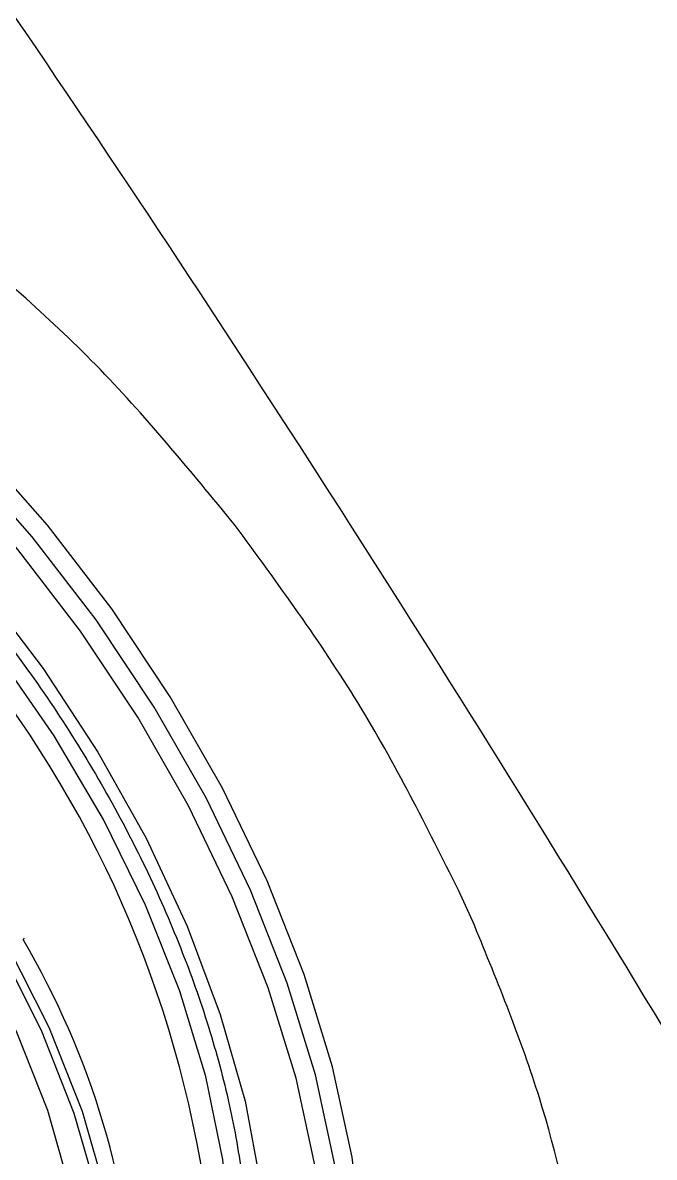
# Model space of a CAD drawing. Extents: x 400 to 501, y 484 to 634.
# Drawn here: x 469.847 to 470.565, y 560.006 to 561.297 of the extents above; entities that cross this region are included whole.
import ezdxf

# ---------------------------------------------------------------- set-up
doc = ezdxf.new("R2010")
doc.units = 0
doc.header["$MEASUREMENT"] = 0
doc.layers.add('DIM', color=3, linetype='Continuous')
doc.layers.add('GEOMETRY', color=3, linetype='Continuous', lineweight=25)

# ---------------------------------------------------------------- blocks, each defined once
blk = doc.blocks.new('2026 GRANDEE')
at = {"layer": 'GEOMETRY', "ltscale": 16}
for p, q in [((19.9361, -36.5703), (19.918, -36.5303)), ((19.4243, -36.585), (19.4232, -36.5864))]:
    blk.add_line(p, q, dxfattribs=at)
at = {"layer": 'GEOMETRY', "ltscale": 16, "flags": 128}
for points in [[(19.7509, -37.2595), (19.7809, -37.1906), (19.8008, -37.1124), (19.8101, -37.0261), (19.8089, -36.9329), (19.7971, -36.8342), (19.7749, -36.7315), (19.7425, -36.6262), (19.7006, -36.5199), (19.6497, -36.4142), (19.5904, -36.3105), (19.5238, -36.2103), (19.4508, -36.1153), (19.3724, -36.0266)], [(19.5054, -37.4331), (19.522, -37.4294), (19.5865, -37.4061), (19.6435, -37.3706), (19.6921, -37.3233), (19.7316, -37.265), (19.7615, -37.1966), (19.7812, -37.1189), (19.7905, -37.0331), (19.7893, -36.9406), (19.7775, -36.8426), (19.7554, -36.7405), (19.7233, -36.636), (19.6817, -36.5304), (19.6311, -36.4253), (19.5722, -36.3223), (19.5061, -36.2228), (19.4335, -36.1284), (19.3556, -36.0403)], [(19.7551, -36.8445), (19.7334, -36.7442), (19.7018, -36.6415), (19.6609, -36.5378), (19.6112, -36.4346), (19.5534, -36.3334), (19.4884, -36.2357), (19.4171, -36.1429), (19.3406, -36.0564)], [(19.3035, -36.1044), (19.3774, -36.1882), (19.446, -36.2783), (19.5082, -36.3732), (19.5631, -36.4714), (19.6097, -36.5714), (19.6473, -36.6717), (19.6754, -36.7705), (19.6934, -36.8665), (19.7012, -36.9579), (19.6985, -37.0436), (19.6855, -37.1219), (19.6623, -37.1918), (19.6293, -37.2522), (19.5871, -37.302), (19.5362, -37.3405), (19.4775, -37.3671), (19.4119, -37.3813), (19.3405, -37.383), (19.2643, -37.3721), (19.199, -37.3538)], [(19.6592, -36.9789), (19.659, -36.9266), (19.6501, -36.8366), (19.6308, -36.7423), (19.6014, -36.6453), (19.5624, -36.5473), (19.5145, -36.45), (19.4584, -36.3549), (19.3952, -36.2639), (19.3259, -36.1783)], [(19.2077, -36.3406), (19.2772, -36.4195), (19.3405, -36.5053), (19.3964, -36.5959), (19.4436, -36.6895), (19.4809, -36.7839), (19.5076, -36.8769), (19.5231, -36.9666), (19.527, -37.0509), (19.5193, -37.1279)], [(19.214, -36.3336), (19.2842, -36.4134), (19.3483, -36.5), (19.4048, -36.5917), (19.4524, -36.6863), (19.4902, -36.7816), (19.5172, -36.8757), (19.5328, -36.9664), (19.5368, -37.0516), (19.5289, -37.1294)], [(19.4859, -37.1073), (19.4939, -37.0346), (19.4908, -36.9546), (19.4764, -36.8694), (19.4511, -36.7809), (19.4156, -36.6911), (19.3706, -36.6021), (19.3171, -36.5159), (19.2565, -36.4346), (19.1901, -36.3599)]]:
    blk.add_lwpolyline(points, dxfattribs=at)
at = {"layer": 'GEOMETRY', "ltscale": 256}
for centre, radius, start, end in [((18.364, -37.0615), 1.2802, 8.0516, 39.5178), ((18.5939, -37.0719), 0.9609, 3.0536, 30.3475)]:
    blk.add_arc(centre, radius, start, end, dxfattribs=at)
at = {"layer": 'GEOMETRY'}
blk.add_open_spline([(22.8549, -37.2527), (22.752, -37.0366), (22.5465, -36.6052), (22.2045, -35.9782), (21.8472, -35.3643), (21.4715, -34.759), (21.0393, -34.1087), (20.5386, -33.4222), (19.9643, -32.7133), (19.3619, -32.0299), (18.9377, -31.5964), (18.7257, -31.3798)], degree=3, knots=[0, 0, 0, 0, 0.099571, 0.198831, 0.296972, 0.394904, 0.494931, 0.621506, 0.747921, 0.874044, 1, 1, 1, 1], dxfattribs=at)
at = {"layer": 'GEOMETRY', "ltscale": 16}
for points, knots in [([(18.4959, -34.318), (18.6224, -34.4714), (18.9184, -34.8419), (19.3292, -35.4053), (19.7301, -36.0088), (20.0865, -36.5762), (20.4248, -37.1454), (20.7395, -37.7142), (20.9259, -38.1001), (21.0186, -38.2922)], [0.2885969, 0.2885969, 0.2885969, 0.2885969, 0.3783244, 0.5025861, 0.6031449, 0.7053453, 0.8053814, 0.9031455, 1, 1, 1, 1]), ([(19.5752, -39.1144), (19.4737, -38.9216), (19.2746, -38.5438), (18.9512, -37.9998), (18.6234, -37.4859), (18.289, -36.996), (17.9176, -36.4831), (17.5035, -35.9458), (17.135, -35.4977), (16.9156, -35.2422), (16.8524, -35.1696)], [0, 0, 0, 0, 0.0554036, 0.1086248, 0.1594355, 0.2082825, 0.2567981, 0.3172163, 0.3769247, 0.4007728, 0.4007728, 0.4007728, 0.4007728]), ([(19.6642, -36.1154), (19.6125, -36.0524), (19.5091, -35.9263), (19.3923, -35.8268), (19.3339, -35.7771)], [0, 0, 0, 0, 0.499924, 1, 1, 1, 1]), ([(19.297, -36.1205), (19.3089, -36.1334), (19.3437, -36.1708), (19.3983, -36.2375), (19.4585, -36.3213), (19.5128, -36.4089), (19.5606, -36.4988), (19.6009, -36.5898), (19.6334, -36.6803), (19.6576, -36.7691), (19.6731, -36.8548), (19.6799, -36.936), (19.6779, -37.0115), (19.6675, -37.0803), (19.649, -37.1414), (19.6226, -37.1938), (19.5936, -37.2336), (19.5706, -37.2518), (19.5614, -37.2591)], [0, 0, 0, 0, 0.034505, 0.100422, 0.166394, 0.232374, 0.298333, 0.364241, 0.430071, 0.495799, 0.561404, 0.626878, 0.692242, 0.757569, 0.822979, 0.888765, 0.95539, 1, 1, 1, 1]), ([(19.918, -36.5303), (19.8819, -36.4582), (19.8098, -36.3141), (19.7127, -36.1817), (19.6642, -36.1154)], [0, 0, 0, 0, 0.500031, 1, 1, 1, 1]), ([(20.0567, -36.9584), (20.0434, -36.8948), (20.0168, -36.7678), (19.963, -36.636), (19.9361, -36.5703)], [0, 0, 0, 0, 0.500763, 1, 1, 1, 1])]:
    blk.add_open_spline(points, degree=3, knots=knots, dxfattribs=at)

msp = doc.modelspace()

# ---------------------------------------------------------------- block references
at = {"layer": 'DIM'}
msp.add_blockref('2026 GRANDEE', (450.4248, 596.8403), dxfattribs=at)

doc.saveas('drawing.dxf')
